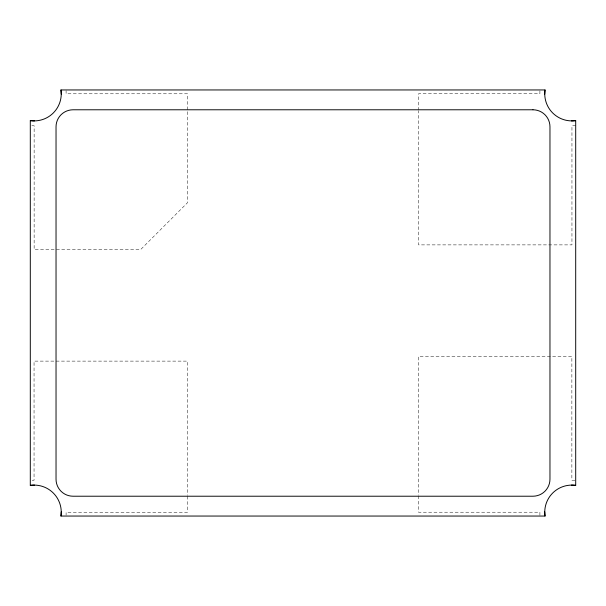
<?xml version="1.0" encoding="UTF-8"?>
<svg xmlns="http://www.w3.org/2000/svg" width="606" height="606" viewBox="0 0 606 606"><rect width="100%" height="100%" fill="white"/><g stroke="black" fill="none" stroke-linecap="round" stroke-linejoin="round"><path stroke-width="0.45" stroke-dasharray="3.03 2.27" d="M31.838 125.745L34.133 125.745L34.133 249.566L140.645 249.566L187.527 202.684L187.527 110.686M575.7 125.745L571.95 125.745L571.95 244.885L418.557 244.885L418.557 110.709M32.171 480.255L34.05 480.255L34.05 361.115L187.443 361.115L187.443 495.291M574.935 480.255L571.867 480.255L571.867 356.434L418.473 356.434L418.473 495.216M539.908 90.892L539.908 93.703L418.557 93.703L418.557 109.762M539.908 515.282L539.908 512.214L418.473 512.214L418.473 496.162M187.527 109.747L187.527 93.786L66.092 93.786L66.092 90.718M187.443 496.238L187.443 512.297L66.092 512.297L66.092 515.108"/><path stroke-width="0.91" d="M60.979 516.047A27.118 27.118 0 0 0 30.3 485.368L30.3 120.632A27.118 27.118 0 0 0 60.979 89.953L545.021 89.953A27.118 27.118 0 0 0 575.7 120.632L575.7 485.368A27.118 27.118 0 0 0 545.021 516.047L60.979 516.047L61.251 511.865M544.749 94.135L545.021 89.953M571.519 120.905L575.7 120.632M30.3 485.368L34.481 485.095M30.3 120.632L34.481 120.905M571.519 485.095L575.7 485.368M544.749 511.865L545.021 516.047M60.979 89.953L61.251 94.135M532.969 109.784L73.031 109.784A17.044 17.044 0 0 0 56.032 126.828L56.032 479.225A16.998 16.998 0 0 0 73.031 496.216L532.969 496.216A17.044 17.044 0 0 0 549.968 479.172L549.968 126.775A16.998 16.998 0 0 0 532.969 109.784"/></g></svg>
